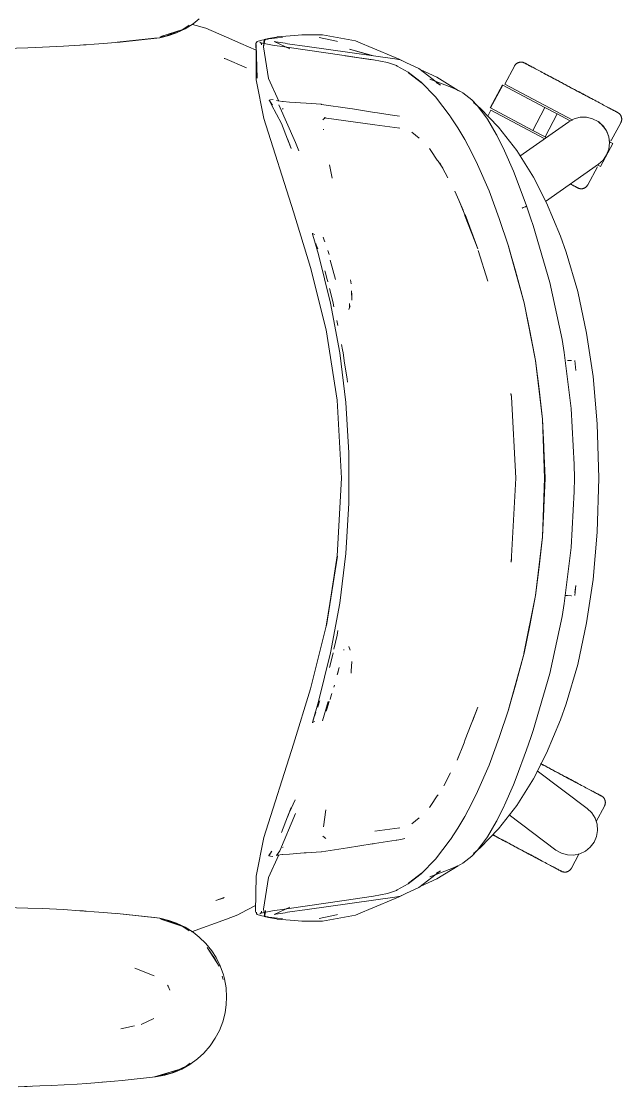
# Model space of a CAD drawing. Header units: millimetres. Extents: x 155927 to 295199, y -4084 to 97293.
# Drawn here: x 173851 to 174175, y 10099 to 10673 of the extents above; entities that cross this region are included whole.
import ezdxf

# ---------------------------------------------------------------- set-up
doc = ezdxf.new("R2010")
doc.units = ezdxf.units.MM
doc.header["$MEASUREMENT"] = 0
doc.layers.add('G-IMPT', color=8, linetype='CONTINUOUS', lineweight=9)
doc.layers.add('I-FURN', color=8, linetype='CONTINUOUS', lineweight=9)

msp = doc.modelspace()

# ---------------------------------------------------------------- linework, layer by layer
at = {"layer": 'G-IMPT'}
for p, q in [((173946.84, 10674.7), (173943.53, 10672.08)), ((173937.88, 10668.95), (173926.03, 10665.14)), ((173935.17, 10668.05), (173926.03, 10665.14)), ((173928.66, 10665.35), (173936.84, 10668.55)), ((173939.2, 10669.35), (173934.62, 10667.16)), ((173937.88, 10668.95), (173935.17, 10668.05)), ((173937.17, 10668.68), (173937.88, 10668.95)), ((173937.88, 10668.95), (173941.46, 10671.38)), ((173939.2, 10669.35), (173943.53, 10672.08)), ((173950.36, 10669.63), (173943.21, 10671.7)), ((173950.36, 10669.63), (173961.49, 10664.78)), ((173904.09, 10662.2), (173892.69, 10661.22)), ((173925.53, 10664.55), (173902.57, 10662.1)), ((173902.57, 10662.1), (173922.71, 10664.22)), ((173925.53, 10664.55), (173904.09, 10662.2)), ((173925.53, 10664.55), (173922.71, 10664.22)), ((173925.53, 10664.55), (173930.49, 10665.71)), ((173925.6, 10664.77), (173928.66, 10665.35)), ((173934.62, 10667.16), (173930.49, 10665.71)), ((173961.49, 10664.78), (173969.32, 10661.36)), ((173977.35, 10661.34), (173977.75, 10661.92)), ((173978.12, 10662.41), (173977.75, 10661.92)), ((173978.12, 10662.41), (173978.66, 10662.73)), ((173980.52, 10663.28), (173978.66, 10662.73)), ((173980.01, 10661.69), (173979.51, 10662.08)), ((173980.61, 10661.52), (173979.51, 10662.08)), ((173980.61, 10661.52), (173979.99, 10661.69)), ((173979.99, 10661.69), (173986.26, 10660.59)), ((173983.8, 10663.82), (173980.52, 10663.28)), ((173982.13, 10663.22), (173981.44, 10659.64)), ((173981.5, 10659.68), (173981.89, 10663.63)), ((173982.13, 10663.22), (173981.5, 10659.68)), ((173984.21, 10664.08), (173981.89, 10663.63)), ((173983.8, 10663.82), (173984.42, 10663.89)), ((173984.21, 10664.08), (173988.46, 10664.89)), ((173989.1, 10664.41), (173984.42, 10663.89)), ((173995.66, 10658.49), (173987.23, 10662.49)), ((173987.23, 10662.49), (173988.09, 10662.35)), ((173988.09, 10662.35), (173993.11, 10661.52)), ((173988.93, 10664.93), (173988.46, 10664.89)), ((173998.26, 10665.73), (173988.93, 10664.93)), ((173989.1, 10664.41), (173991.69, 10664.62)), ((173998.26, 10665.73), (174002.21, 10666.07)), ((174002.21, 10666.07), (174006.38, 10666.07)), ((174013.35, 10666.05), (174006.38, 10666.07)), ((174011.49, 10664.64), (174020.79, 10662.59)), ((174013.35, 10666.05), (174031.05, 10662.81)), ((174020.79, 10662.59), (174021.37, 10662.44)), ((174031.05, 10662.81), (174034.91, 10661.21)), ((173842.04, 10658.8), (173854.35, 10659.09)), ((173862.23, 10659.39), (173854.35, 10659.09)), ((173862.23, 10659.39), (173873.54, 10659.93)), ((173882.41, 10660.49), (173873.54, 10659.93)), ((173882.41, 10660.49), (173892.69, 10661.22)), ((173884.45, 10660.62), (173882.55, 10660.53)), ((173884.45, 10660.62), (173885.87, 10660.76)), ((173969.32, 10661.36), (173977.49, 10657.79)), ((173977.35, 10661.34), (173977.54, 10660.48)), ((173977.97, 10642.78), (173977.38, 10661.22)), ((173977.38, 10661.22), (173977.48, 10660.76)), ((173977.97, 10642.78), (173977.48, 10660.76)), ((173977.53, 10641.89), (173977.48, 10660.76)), ((173977.48, 10660.76), (173977.52, 10660.59)), ((173977.54, 10660.48), (173977.52, 10660.59)), ((173980.33, 10661.15), (173980.01, 10661.69)), ((173980.33, 10661.15), (173980.41, 10660.65)), ((173984.16, 10642.59), (173981.44, 10659.64)), ((173994.11, 10659.47), (173986.26, 10660.59)), ((173993.11, 10661.52), (173994.41, 10661.3)), ((174024.98, 10654.92), (173994.11, 10659.47)), ((174005.07, 10659.86), (173994.41, 10661.3)), ((174005.07, 10659.86), (174052.29, 10653.19)), ((174027.87, 10658.31), (174039.76, 10654.96)), ((174027.87, 10658.31), (174040.82, 10654.81)), ((174038.27, 10659.82), (174034.91, 10661.21)), ((174054.72, 10653.03), (174038.27, 10659.82)), ((173960.26, 10653.35), (173960.53, 10653.25)), ((173972.38, 10648.33), (173960.53, 10653.25)), ((174024.98, 10654.92), (174040.17, 10652.59)), ((174025.59, 10654.82), (174040.75, 10652.53)), ((174025.59, 10654.82), (174040.17, 10652.59)), ((174048.42, 10651.22), (174040.75, 10652.53)), ((174053.21, 10649.47), (174048.42, 10651.22)), ((174052.29, 10653.19), (174055.28, 10652.54)), ((174055.89, 10652.26), (174054.72, 10653.03)), ((174058.65, 10650.97), (174055.28, 10652.54)), ((174065.22, 10647.91), (174058.65, 10650.97)), ((174053.21, 10649.47), (174053.63, 10649.26)), ((174059.47, 10645.97), (174053.63, 10649.26)), ((174066.43, 10640.55), (174059.47, 10645.97)), ((174059.69, 10645.64), (174066.64, 10640.25)), ((174059.69, 10645.64), (174063.07, 10643.05)), ((174076.87, 10638.99), (174065.22, 10647.91)), ((174074.98, 10643.28), (174066.35, 10647.26)), ((173981.72, 10620.94), (173977.53, 10641.89)), ((173984.16, 10642.59), (173989.74, 10630.3)), ((174066.64, 10640.25), (174063.07, 10643.05)), ((174066.43, 10640.55), (174074.17, 10632.65)), ((174071.22, 10642.23), (174083.12, 10637.72)), ((174076.87, 10638.99), (174074.53, 10640.33)), ((174086.43, 10636.16), (174074.98, 10643.28)), ((174085.35, 10636.64), (174083.12, 10637.72)), ((174087.79, 10635.47), (174085.35, 10636.64)), ((174086.43, 10636.16), (174087.2, 10635.66)), ((174087.79, 10635.47), (174088.92, 10634.86)), ((174088.92, 10634.86), (174093.79, 10630.99)), ((173984.52, 10630.79), (173984.48, 10630.62)), ((173984.54, 10630.91), (173984.52, 10630.79)), ((173984.52, 10630.79), (173986.36, 10628.08)), ((173984.52, 10630.79), (173985.87, 10628.33)), ((173985.23, 10631.06), (173984.54, 10630.91)), ((173986.76, 10631.23), (173985.23, 10631.06)), ((173991.15, 10618.22), (173985.87, 10628.33)), ((173988.5, 10630.75), (173989.27, 10630.47)), ((173989.33, 10630.45), (173989.27, 10630.47)), ((173991.79, 10630.17), (173989.33, 10630.45)), ((173998.7, 10608.12), (173989.77, 10628.27)), ((173991.79, 10630.17), (173992.16, 10630.12)), ((173995.57, 10629.87), (173992.16, 10630.12)), ((173995.57, 10629.87), (174004.42, 10629.24)), ((174012.66, 10628.62), (174004.42, 10629.24)), ((174012.74, 10628.61), (174012.66, 10628.62)), ((174012.74, 10628.61), (174027.96, 10626.4)), ((174074.17, 10632.65), (174082.19, 10622.21)), ((174096.68, 10627.97), (174093.79, 10630.99)), ((174094.68, 10629.55), (174098.35, 10626.55)), ((174096.68, 10627.97), (174101.4, 10621.84)), ((173992.15, 10626.1), (173991.71, 10626.37)), ((174027.96, 10626.4), (174029.51, 10626.15)), ((174029.51, 10626.15), (174041.28, 10624.29)), ((174042.94, 10624.03), (174041.28, 10624.29)), ((174049.78, 10622.96), (174042.94, 10624.03)), ((174049.78, 10622.96), (174054.85, 10622.22)), ((174082.19, 10622.21), (174082.36, 10621.96)), ((174086.24, 10615.86), (174082.36, 10621.96)), ((174098.35, 10626.55), (174108.31, 10616.25)), ((174101.4, 10621.84), (174102.26, 10620.55)), ((173997.71, 10570.7), (173981.72, 10620.94)), ((173991.15, 10618.22), (173994.4, 10609.75)), ((174013.4, 10620.23), (174014.96, 10621.47)), ((174014.25, 10621.35), (174014.52, 10621.39)), ((174041.59, 10617.61), (174014.25, 10621.35)), ((174014.75, 10621.44), (174014.52, 10621.39)), ((174041.59, 10617.61), (174054.94, 10615.83)), ((174054.94, 10615.83), (174054.47, 10615.97)), ((174086.24, 10615.86), (174090.01, 10609.63)), ((174106.99, 10612.55), (174102.26, 10620.55)), ((174118.12, 10603.65), (174108.31, 10616.25)), ((174013.75, 10615.28), (174013.8, 10614.93)), ((174065.44, 10610.33), (174061.53, 10613.67)), ((174111.3, 10603.94), (174106.99, 10612.55)), ((174111.52, 10603.5), (174106.99, 10612.55)), ((174106.99, 10612.55), (174107.3, 10611.95)), ((174111.52, 10603.5), (174107.3, 10611.95)), ((173996.42, 10604.85), (173994.39, 10609.96)), ((173994.39, 10609.96), (173996.19, 10605.43)), ((173994.4, 10609.75), (173996.42, 10604.85)), ((174000.44, 10603.53), (173998.7, 10608.12)), ((174071.71, 10603.7), (174070.96, 10604.8)), ((174093.58, 10602.84), (174090.01, 10609.63)), ((174075.21, 10598.56), (174071.71, 10603.7)), ((174075.6, 10597.99), (174075.21, 10598.56)), ((174093.58, 10602.84), (174096.97, 10596.11)), ((174111.3, 10603.94), (174111.52, 10603.5)), ((174111.52, 10603.5), (174116.29, 10592.54)), ((174118.12, 10603.65), (174127.09, 10589.36)), ((174018.43, 10588.81), (174017.02, 10596.06)), ((174078.16, 10594.23), (174075.6, 10597.99)), ((174078.16, 10594.23), (174076.66, 10597)), ((174080.84, 10588.9), (174076.66, 10597)), ((174103.14, 10581.89), (174096.97, 10596.11)), ((174116.29, 10592.54), (174117.77, 10588.86)), ((174117.77, 10588.86), (174123.34, 10573.9)), ((174127.09, 10589.36), (174134.18, 10575.58)), ((174084.72, 10581.86), (174086.91, 10577.01)), ((174103.14, 10581.89), (174108.6, 10567.01)), ((174086.91, 10577.01), (174089.22, 10571.56)), ((174086.91, 10577.01), (174089.64, 10569.93)), ((174141.7, 10557.61), (174134.18, 10575.58)), ((173997.71, 10570.7), (174006.89, 10540.72)), ((174090.3, 10568.2), (174089.64, 10569.93)), ((174122.08, 10573.11), (174121.02, 10572.69)), ((174121.02, 10572.69), (174121.61, 10572.91)), ((174122.08, 10573.11), (174121.61, 10572.91)), ((174122.08, 10573.11), (174122.9, 10573.5)), ((174122.08, 10573.11), (174122.72, 10573.39)), ((174122.72, 10573.39), (174122.9, 10573.5)), ((174123.31, 10573.76), (174122.9, 10573.5)), ((174122.9, 10573.5), (174123.3, 10573.72)), ((174123.31, 10573.76), (174123.3, 10573.72)), ((174123.34, 10573.9), (174123.31, 10573.76)), ((174123.31, 10573.76), (174123.31, 10573.9)), ((174123.31, 10573.9), (174125.71, 10566.96)), ((174097.01, 10550.75), (174090.19, 10569.16)), ((174097.01, 10550.75), (174090.3, 10568.2)), ((174113.61, 10552.09), (174108.6, 10567.01)), ((174126.91, 10563.36), (174125.71, 10566.96)), ((174007.94, 10559.13), (174007.85, 10558.89)), ((174007.85, 10558.89), (174007.91, 10558.67)), ((174007.91, 10558.67), (174007.98, 10558.37)), ((174007.98, 10558.37), (174008.05, 10558.1)), ((174008.94, 10558.36), (174008.33, 10558.74)), ((174008.94, 10558.36), (174008.73, 10558.5)), ((174135.85, 10532.53), (174126.91, 10563.36)), ((174011.12, 10547.67), (174008.05, 10558.1)), ((174009.96, 10552.87), (174009.72, 10553.53)), ((174009.96, 10552.87), (174010.71, 10550.77)), ((174014.25, 10555.42), (174013.64, 10557.08)), ((174014.25, 10555.42), (174014.62, 10554.41)), ((174144.77, 10548.87), (174141.7, 10557.61)), ((174017.67, 10521.35), (174011.12, 10547.67)), ((174016.96, 10547.66), (174016.24, 10549.88)), ((174102.54, 10533.28), (174097.29, 10549.77)), ((174117.34, 10538.84), (174113.57, 10552)), ((174121.99, 10521.59), (174113.57, 10552)), ((174121.99, 10521.59), (174113.61, 10552.09)), ((174144.77, 10548.87), (174150.95, 10527.63)), ((174017.41, 10544.57), (174020.34, 10534.11)), ((174015.21, 10507.04), (174006.89, 10540.72)), ((174014.7, 10538.25), (174014.5, 10538.93)), ((174015.82, 10534.25), (174014.7, 10538.25)), ((174102.54, 10533.28), (174101.47, 10536.72)), ((174117.34, 10538.84), (174121.99, 10521.59)), ((174015.82, 10534.25), (174016.14, 10533.11)), ((174016.14, 10533.11), (174016.18, 10532.93)), ((174028.7, 10531.86), (174028.48, 10533.95)), ((174135.85, 10532.53), (174142.52, 10501.74)), ((174017.44, 10528.09), (174017.1, 10529.39)), ((174017.44, 10528.09), (174018.99, 10521.34)), ((174029.1, 10523), (174029.01, 10528.06)), ((174029.01, 10528.06), (174029.09, 10525.79)), ((174029.1, 10523), (174029.09, 10525.79)), ((174150.95, 10527.63), (174155.76, 10505.27)), ((174017.67, 10521.35), (174022.6, 10494.69)), ((174019.45, 10519.36), (174018.99, 10521.34)), ((174027.56, 10517.95), (174028.24, 10519.9)), ((174027.77, 10519), (174027.56, 10517.95)), ((174027.77, 10519), (174027.81, 10521.3)), ((174027.82, 10521.16), (174027.81, 10521.3)), ((174121.99, 10521.59), (174128.17, 10490.47)), ((174121.99, 10521.59), (174125.07, 10506.57)), ((174121.99, 10521.59), (174128.16, 10490.55)), ((174015.21, 10507.04), (174021.2, 10469.12)), ((174021.65, 10509.32), (174021.11, 10512.13)), ((174128.17, 10490.47), (174125.07, 10506.57)), ((174143.7, 10494.82), (174142.52, 10501.74)), ((174155.76, 10505.27), (174159.25, 10481.85)), ((174023.57, 10499.21), (174024.13, 10496.31)), ((174024.37, 10494.68), (174024.13, 10496.31)), ((174022.6, 10494.69), (174025.9, 10467.77)), ((174025.22, 10489.06), (174024.37, 10494.68)), ((174131.99, 10458.95), (174128.16, 10490.55)), ((174131.95, 10458.91), (174128.17, 10490.47)), ((174128.17, 10490.47), (174130.11, 10474.99)), ((174147.52, 10464.65), (174143.7, 10494.82)), ((174145.5, 10490.51), (174147.59, 10490.58)), ((174147.59, 10490.58), (174147.48, 10490.58)), ((174149.35, 10490.55), (174150, 10485.14)), ((174025.22, 10489.06), (174026.52, 10480.53)), ((174026.52, 10480.53), (174026.7, 10478.87)), ((174159.25, 10481.85), (174161.51, 10456.28)), ((174114.95, 10472.41), (174114.99, 10472.17)), ((174115.23, 10470.86), (174114.96, 10472.64)), ((174115.23, 10470.86), (174114.99, 10472.17)), ((174131.95, 10458.91), (174130.11, 10474.99)), ((174021.2, 10469.12), (174023.56, 10427.14)), ((174027.55, 10440.7), (174025.9, 10467.77)), ((174117.55, 10427.14), (174115.23, 10470.86)), ((174117.5, 10427.14), (174115.23, 10470.86)), ((174149.13, 10434.45), (174147.52, 10464.65)), ((174132.63, 10444.02), (174131.95, 10458.91)), ((174131.95, 10458.91), (174133.09, 10427.14)), ((174131.99, 10458.95), (174133.32, 10427.14)), ((174161.51, 10456.28), (174162.36, 10427.14)), ((174132.63, 10444.02), (174133.09, 10427.14)), ((174027.55, 10440.7), (174027.55, 10413.58)), ((174149.13, 10434.45), (174149.23, 10427.14)), ((174021.2, 10385.15), (174023.56, 10427.14)), ((174117.5, 10427.14), (174115, 10381.8)), ((174131.95, 10395.36), (174133.09, 10427.14)), ((174133.32, 10427.14), (174131.99, 10395.32)), ((174132.63, 10410.25), (174133.09, 10427.14)), ((174149.13, 10419.82), (174149.23, 10427.14)), ((174162.36, 10427.14), (174161.51, 10397.99)), ((174149.13, 10419.82), (174147.52, 10389.62)), ((174027.55, 10413.58), (174025.9, 10386.51)), ((174131.95, 10395.36), (174132.63, 10410.25)), ((174161.51, 10397.99), (174159.25, 10372.42)), ((174131.99, 10395.32), (174128.16, 10363.73)), ((174131.95, 10395.36), (174128.17, 10363.81)), ((174130.11, 10379.28), (174131.95, 10395.36)), ((174022.6, 10359.59), (174025.9, 10386.51)), ((174147.52, 10389.62), (174143.7, 10359.45)), ((174015.21, 10347.23), (174021.46, 10384.98)), ((174021.2, 10385.15), (174015.47, 10347.61)), ((174021.46, 10384.98), (174015.47, 10347.61)), ((174114.95, 10381.86), (174114.99, 10382.1)), ((174115.23, 10383.41), (174114.99, 10382.1)), ((174115, 10381.8), (174115.23, 10383.41)), ((174130.11, 10379.28), (174128.17, 10363.81)), ((174149.35, 10363.72), (174150, 10369.14)), ((174149.43, 10365.37), (174150, 10369.14)), ((174159.25, 10372.42), (174155.76, 10349)), ((174128.17, 10363.81), (174121.95, 10332.56)), ((174121.95, 10332.56), (174128.16, 10363.73)), ((174128.17, 10363.81), (174125.07, 10347.7)), ((174144.25, 10363.81), (174145.5, 10363.76)), ((174147.59, 10363.69), (174145.5, 10363.76)), ((174147.59, 10363.69), (174147.48, 10363.69)), ((174017.67, 10332.92), (174022.6, 10359.59)), ((174143.7, 10359.45), (174142.52, 10352.53)), ((174142.52, 10352.53), (174135.85, 10321.74)), ((174006.89, 10313.55), (174015.21, 10347.23)), ((174121.99, 10332.68), (174125.07, 10347.7)), ((174150.95, 10326.64), (174155.76, 10349)), ((174021.15, 10342.33), (174019.44, 10334.91)), ((174021.62, 10344.96), (174021.15, 10342.33)), ((174024.89, 10334.72), (174024.75, 10334.31)), ((174027.56, 10336.32), (174028.24, 10334.37)), ((174027.56, 10336.32), (174027.77, 10335.28)), ((174017.67, 10332.92), (174011.12, 10306.6)), ((174018.99, 10332.93), (174017.44, 10326.18)), ((174121.99, 10332.68), (174113.57, 10302.27)), ((174121.99, 10332.68), (174113.61, 10302.18)), ((174117.34, 10315.43), (174121.99, 10332.68)), ((174017.44, 10326.18), (174017.1, 10324.9)), ((174021.29, 10321.1), (174022.29, 10324.96)), ((174028.99, 10326.16), (174028.71, 10322.45)), ((174028.99, 10326.16), (174029.09, 10327.53)), ((174029.09, 10328.23), (174029.09, 10327.53)), ((174144.77, 10305.4), (174150.95, 10326.64)), ((174021.29, 10321.1), (174021.68, 10322.63)), ((174028.71, 10322.45), (174028.68, 10321.97)), ((174126.91, 10290.91), (174135.85, 10321.74)), ((174006.89, 10313.55), (173997.71, 10283.58)), ((174019.38, 10314.31), (174019.71, 10315.43)), ((174117.34, 10315.43), (174113.57, 10302.27)), ((174011.12, 10306.6), (174007.85, 10295.38)), ((174011.12, 10306.6), (174008.01, 10295.78)), ((174011.12, 10306.6), (174008.06, 10296.07)), ((174011.75, 10306.6), (174011.02, 10304.38)), ((174011.75, 10306.6), (174011.9, 10307.06)), ((174016.32, 10306.61), (174013.28, 10296.18)), ((174016.21, 10304.3), (174016.98, 10306.61)), ((174017.36, 10307.74), (174017.6, 10308.52)), ((174017.6, 10308.52), (174018.39, 10311.02)), ((174009.4, 10299.85), (174009, 10298.78)), ((174009.74, 10300.82), (174009.4, 10299.85)), ((174010.73, 10303.57), (174011.02, 10304.38)), ((174015.19, 10301.42), (174015.95, 10303.58)), ((174016.21, 10304.3), (174015.95, 10303.58)), ((174097.01, 10303.52), (174090.3, 10286.07)), ((174097.01, 10303.52), (174094.29, 10296.09)), ((174108.6, 10287.26), (174113.61, 10302.18)), ((174141.7, 10296.66), (174144.77, 10305.4)), ((174007.85, 10295.38), (174007.99, 10295.14)), ((174008.06, 10296.07), (174008.01, 10295.78)), ((174008.94, 10295.92), (174008.33, 10295.53)), ((174008.94, 10295.92), (174008.73, 10295.77)), ((174141.7, 10296.66), (174134.18, 10278.69)), ((174126.91, 10290.91), (174125.71, 10287.31)), ((173997.71, 10283.58), (173981.72, 10233.33)), ((174089.64, 10284.34), (174085.91, 10275.02)), ((174090.3, 10286.07), (174089.64, 10284.34)), ((174108.6, 10287.26), (174103.14, 10272.38)), ((174123.37, 10280.49), (174125.71, 10287.31)), ((174085.91, 10275.02), (174086.91, 10277.26)), ((174123.37, 10280.49), (174117.77, 10265.41)), ((174134.18, 10278.69), (174127.09, 10264.91)), ((174103.14, 10272.38), (174096.97, 10258.16)), ((174078.74, 10261.18), (174082.28, 10268.15)), ((174116.29, 10261.73), (174117.77, 10265.41)), ((174111.52, 10250.77), (174116.29, 10261.73)), ((174127.09, 10264.91), (174118.12, 10250.62)), ((174071.71, 10250.58), (174075.21, 10255.71)), ((174075.21, 10255.71), (174075.6, 10256.29)), ((174093.58, 10251.43), (174096.97, 10258.16)), ((173994.39, 10244.31), (173996.42, 10249.43)), ((173996.42, 10249.42), (173994.39, 10244.31)), ((173994.4, 10244.52), (173996.42, 10249.42)), ((173995.42, 10246.9), (173998.47, 10253.61)), ((174013.75, 10238.99), (174015.15, 10248.15)), ((174071.71, 10250.58), (174070.96, 10249.47)), ((174093.58, 10251.43), (174090.01, 10244.64)), ((174107.3, 10242.32), (174111.3, 10250.33)), ((174118.12, 10250.62), (174108.31, 10238.02)), ((174111.52, 10250.77), (174111.3, 10250.33)), ((173990.26, 10226.18), (173998.7, 10246.16)), ((173994.4, 10244.52), (173991.15, 10236.05)), ((174065.44, 10243.94), (174061.53, 10240.6)), ((174086.24, 10238.41), (174090.01, 10244.64)), ((174013.75, 10238.99), (174013.8, 10239.34)), ((174041.59, 10236.66), (174054.94, 10238.44)), ((174054.94, 10238.44), (174054.47, 10238.3)), ((174086.24, 10238.41), (174082.36, 10232.31)), ((174098.35, 10227.72), (174108.31, 10238.02)), ((174106.99, 10241.72), (174102.26, 10233.72)), ((174107.3, 10242.32), (174106.99, 10241.72)), ((173977.53, 10212.38), (173981.72, 10233.33)), ((174013.4, 10234.04), (174015.04, 10232.76)), ((174041.29, 10229.98), (174053.01, 10231.79)), ((174053.01, 10231.79), (174053.48, 10231.86)), ((174055.46, 10232.28), (174053.48, 10231.86)), ((174057.63, 10232.74), (174055.46, 10232.28)), ((174074.17, 10221.62), (174082.19, 10232.06)), ((174082.36, 10232.31), (174082.19, 10232.06)), ((174096.68, 10226.3), (174101.4, 10232.43)), ((174101.4, 10232.43), (174102.26, 10233.72)), ((173984.3, 10223.51), (173985.89, 10225.97)), ((173985.89, 10225.97), (173984.36, 10223.49)), ((173984.36, 10223.49), (173985.85, 10225.96)), ((173988.5, 10223.51), (173990.26, 10226.18)), ((173991.71, 10227.9), (173992.15, 10228.17)), ((174012.66, 10225.65), (174004.42, 10225.03)), ((174012.66, 10225.65), (174012.74, 10225.66)), ((174026.81, 10227.69), (174012.74, 10225.66)), ((174026.81, 10227.69), (174040.17, 10229.81)), ((174040.17, 10229.81), (174040.68, 10229.89)), ((174041.29, 10229.98), (174040.68, 10229.89)), ((174093.79, 10223.28), (174096.68, 10226.3)), ((174098.35, 10227.72), (174094.68, 10224.72)), ((173984.16, 10211.68), (173989.77, 10224.03)), ((173984.3, 10223.51), (173984.36, 10223.49)), ((173985.23, 10223.21), (173984.36, 10223.49)), ((173986.59, 10223.04), (173985.23, 10223.21)), ((173989.22, 10223.8), (173988.5, 10223.51)), ((173989.22, 10223.8), (173989.24, 10223.8)), ((173991.62, 10224.1), (173989.24, 10223.8)), ((173991.62, 10224.1), (173991.7, 10224.1)), ((173995.57, 10224.4), (173991.7, 10224.1)), ((174003.43, 10224.96), (173995.57, 10224.4)), ((174004.42, 10225.03), (174003.43, 10224.96)), ((174074.17, 10221.62), (174066.43, 10213.72)), ((174088.92, 10219.42), (174087.79, 10218.8)), ((174088.92, 10219.42), (174093.79, 10223.28)), ((174059.47, 10208.3), (174066.43, 10213.72)), ((174066.64, 10214.03), (174059.69, 10208.63)), ((174066.64, 10214.03), (174063.07, 10211.22)), ((174076.87, 10215.28), (174065.17, 10206.34)), ((174071.22, 10212.05), (174083.12, 10216.56)), ((174076.87, 10215.28), (174074.84, 10214.12)), ((174074.98, 10210.99), (174086.43, 10218.11)), ((174085.35, 10217.63), (174083.12, 10216.56)), ((174087.79, 10218.8), (174085.35, 10217.63)), ((173977.53, 10212.38), (173977.14, 10193.39)), ((173984.16, 10211.68), (173981.44, 10194.63)), ((174059.47, 10208.3), (174053.63, 10205.01)), ((174059.69, 10208.63), (174063.07, 10211.22)), ((174066.35, 10207.01), (174074.98, 10210.99)), ((174048.42, 10203.05), (174040.75, 10201.75)), ((174048.42, 10203.05), (174053.21, 10204.8)), ((174053.63, 10205.01), (174053.21, 10204.8)), ((174058.65, 10203.3), (174055.28, 10201.73)), ((174058.65, 10203.3), (174065.17, 10206.34)), ((173960.27, 10200.92), (173955.8, 10199.29)), ((173955.8, 10199.29), (173959.68, 10200.66)), ((173960.27, 10200.92), (173959.68, 10200.66)), ((173977.21, 10196.58), (173969.3, 10192.44)), ((173994.11, 10194.8), (174024.98, 10199.35)), ((174005.07, 10194.41), (174052.29, 10201.09)), ((174024.98, 10199.35), (174040.75, 10201.75)), ((174054.72, 10201.25), (174038.27, 10194.45)), ((174052.29, 10201.09), (174055.28, 10201.73)), ((174055.89, 10202.02), (174054.72, 10201.25)), ((173842.04, 10195.54), (173854.35, 10195.25)), ((173862.23, 10194.95), (173854.35, 10195.25)), ((173862.23, 10194.95), (173873.54, 10194.41)), ((173882.41, 10193.85), (173873.54, 10194.41)), ((173882.41, 10193.85), (173892.69, 10193.12)), ((173884.45, 10193.72), (173882.55, 10193.81)), ((173884.45, 10193.72), (173885.87, 10193.58)), ((173904.09, 10192.14), (173892.69, 10193.12)), ((173925.53, 10189.79), (173902.57, 10192.24)), ((173902.57, 10192.24), (173922.71, 10190.12)), ((173925.53, 10189.79), (173904.09, 10192.14)), ((173961.57, 10189.33), (173967.54, 10191.52)), ((173969.3, 10192.44), (173967.54, 10191.52)), ((173977.14, 10193.39), (173977.75, 10192.36)), ((173977.62, 10192.98), (173977.75, 10192.36)), ((173977.62, 10192.98), (173977.73, 10192.43)), ((173977.75, 10192.36), (173977.73, 10192.43)), ((173978.12, 10191.86), (173977.75, 10192.36)), ((173978.66, 10191.54), (173978.12, 10191.86)), ((173978.66, 10191.54), (173980.52, 10190.99)), ((173980.61, 10192.75), (173979.51, 10192.19)), ((173980.01, 10192.58), (173979.51, 10192.19)), ((173979.99, 10192.58), (173986.26, 10193.69)), ((173980.61, 10192.75), (173979.99, 10192.58)), ((173980.01, 10192.58), (173980.33, 10193.12)), ((173980.41, 10193.62), (173980.33, 10193.12)), ((173983.8, 10190.46), (173980.52, 10190.99)), ((173982.13, 10191.05), (173981.44, 10194.63)), ((173982.62, 10193.92), (173981.89, 10190.64)), ((173982.62, 10193.92), (173982.13, 10191.05)), ((173986.26, 10193.69), (173994.11, 10194.8)), ((173987.23, 10191.78), (173995.63, 10195.77)), ((173987.23, 10191.78), (173988.09, 10191.92)), ((173993.11, 10192.76), (173988.09, 10191.92)), ((173993.11, 10192.76), (173994.41, 10192.97)), ((174005.07, 10194.41), (173994.41, 10192.97)), ((174011.49, 10189.64), (174020.79, 10191.68)), ((174013.35, 10188.23), (174031.05, 10191.46)), ((174020.79, 10191.68), (174021.37, 10191.83)), ((174031.05, 10191.46), (174034.91, 10193.06)), ((174038.27, 10194.45), (174034.91, 10193.06)), ((173925.53, 10189.79), (173922.71, 10190.12)), ((173925.53, 10189.79), (173930.49, 10188.63)), ((173925.6, 10189.57), (173928.66, 10188.99)), ((173937.88, 10185.39), (173926.03, 10189.2)), ((173935.17, 10186.29), (173926.03, 10189.2)), ((173928.66, 10188.99), (173936.84, 10185.79)), ((173934.62, 10187.18), (173930.49, 10188.63)), ((173939.2, 10184.99), (173934.62, 10187.18)), ((173937.88, 10185.39), (173935.17, 10186.29)), ((173937.17, 10185.66), (173937.88, 10185.39)), ((173937.88, 10185.39), (173941.46, 10182.96)), ((173939.2, 10184.99), (173943.53, 10182.26)), ((173942.63, 10182.38), (173961.57, 10189.33)), ((173984.21, 10190.2), (173981.89, 10190.64)), ((173983.8, 10190.46), (173984.42, 10190.38)), ((173988.46, 10189.39), (173984.21, 10190.2)), ((173984.42, 10190.38), (173989.1, 10189.86)), ((173988.93, 10189.34), (173988.46, 10189.39)), ((173988.93, 10189.34), (173998.26, 10188.54)), ((173989.1, 10189.86), (173991.69, 10189.65)), ((173998.26, 10188.54), (174002.21, 10188.2)), ((174006.38, 10188.2), (174002.21, 10188.2)), ((174013.35, 10188.23), (174006.38, 10188.2)), ((173946.84, 10179.64), (173943.53, 10182.26)), ((173950.44, 10176.09), (173946.84, 10179.64)), ((173950.44, 10176.09), (173953.63, 10172.12)), ((173957.49, 10163.96), (173951.17, 10173.91)), ((173955.33, 10167.64), (173951.17, 10173.91)), ((173955.9, 10168.57), (173953.63, 10172.12)), ((173958.14, 10164.06), (173955.9, 10168.57)), ((173912.01, 10162.89), (173922.43, 10158.74)), ((173957.49, 10163.96), (173955.33, 10167.64)), ((173958.14, 10164.06), (173959.85, 10159.29)), ((173959.15, 10158.51), (173959.67, 10156.82)), ((173960.41, 10157.16), (173959.85, 10159.29)), ((173961.29, 10152.21), (173960.41, 10157.16)), ((173929.96, 10153.22), (173929.66, 10153.67)), ((173930.97, 10150.99), (173929.96, 10153.22)), ((173961.59, 10147.17), (173961.29, 10152.21)), ((173961.59, 10147.17), (173961.42, 10143.32)), ((173960.77, 10138.81), (173961.42, 10143.32)), ((173922.34, 10135.79), (173915.56, 10132.52)), ((173957.67, 10129.23), (173959.51, 10133.94)), ((173960.77, 10138.81), (173959.51, 10133.94)), ((173904.51, 10130.19), (173911.94, 10131.76)), ((173955.48, 10125.07), (173957.67, 10129.23)), ((173955.48, 10125.07), (173952.65, 10120.9)), ((173945.89, 10113.9), (173949.33, 10117.06)), ((173952.65, 10120.9), (173949.33, 10117.06)), ((173937.37, 10108.39), (173941.81, 10110.9)), ((173941.85, 10111.59), (173939.74, 10110)), ((173945.89, 10113.9), (173941.81, 10110.9)), ((173922.71, 10104.22), (173935.17, 10108.05)), ((173922.71, 10104.22), (173926.03, 10105.13)), ((173923.22, 10104.22), (173928.27, 10105.11)), ((173931.68, 10106.26), (173923.28, 10104.35)), ((173935.17, 10108.05), (173926.03, 10105.13)), ((173933.13, 10106.58), (173928.27, 10105.11)), ((173931.68, 10106.26), (173939.74, 10110)), ((173937.37, 10108.39), (173933.13, 10106.58)), ((173860.86, 10099.33), (173849.1, 10098.94)), ((173854.04, 10099.08), (173852.54, 10099.06)), ((173855.97, 10099.19), (173854.04, 10099.08)), ((173860.86, 10099.33), (173866.88, 10099.58)), ((173881.02, 10100.39), (173866.88, 10099.58)), ((173886.11, 10100.72), (173881.02, 10100.39)), ((173886.11, 10100.72), (173901.17, 10101.97)), ((173894.29, 10101.37), (173895.97, 10101.54)), ((173901.17, 10101.97), (173905.3, 10102.31)), ((173905.3, 10102.31), (173923.22, 10104.22))]:
    msp.add_line(p, q, dxfattribs=at)
at = {"layer": 'I-FURN'}
for p, q in [((174117.49, 10650.15), (174117.6, 10650.27)), ((174117.6, 10650.27), (174117.72, 10650.38)), ((174117.72, 10650.38), (174117.84, 10650.48)), ((174117.84, 10650.48), (174117.97, 10650.58)), ((174117.97, 10650.58), (174118.1, 10650.67)), ((174118.1, 10650.67), (174118.24, 10650.76)), ((174118.24, 10650.76), (174118.38, 10650.84)), ((174118.38, 10650.84), (174118.52, 10650.92)), ((174118.52, 10650.92), (174118.66, 10650.99)), ((174118.66, 10650.99), (174118.81, 10651.06)), ((174118.81, 10651.06), (174118.96, 10651.12)), ((174118.96, 10651.12), (174119.11, 10651.17)), ((174119.11, 10651.17), (174119.26, 10651.22)), ((174119.26, 10651.22), (174119.42, 10651.26)), ((174119.42, 10651.26), (174119.58, 10651.3)), ((174119.58, 10651.3), (174119.73, 10651.33)), ((174119.73, 10651.33), (174119.89, 10651.35)), ((174119.89, 10651.35), (174120.05, 10651.37)), ((174120.05, 10651.37), (174120.22, 10651.38)), ((174120.22, 10651.38), (174120.38, 10651.38)), ((174120.38, 10651.38), (174120.54, 10651.38)), ((174120.54, 10651.38), (174120.7, 10651.37)), ((174120.7, 10651.37), (174120.86, 10651.35)), ((174120.86, 10651.35), (174121.02, 10651.33)), ((174121.02, 10651.33), (174121.18, 10651.3)), ((174121.18, 10651.3), (174121.33, 10651.27)), ((174121.33, 10651.27), (174121.49, 10651.23)), ((174121.49, 10651.23), (174121.64, 10651.18)), ((174121.64, 10651.18), (174121.8, 10651.13)), ((174121.8, 10651.13), (174121.95, 10651.07)), ((174121.95, 10651.07), (174122.09, 10651)), ((174122.09, 10651), (174122.24, 10650.93)), ((174122.24, 10650.93), (174122.28, 10650.91)), ((174122.28, 10650.91), (174122.3, 10650.9)), ((174122.32, 10650.88), (174122.28, 10650.91)), ((174122.28, 10650.91), (174122.28, 10650.91)), ((174122.3, 10650.9), (174122.36, 10650.87)), ((174122.41, 10650.84), (174122.32, 10650.88)), ((174122.36, 10650.87), (174122.46, 10650.81)), ((174122.53, 10650.78), (174122.41, 10650.84)), ((174122.46, 10650.81), (174122.6, 10650.74)), ((174122.69, 10650.69), (174122.53, 10650.78)), ((174122.6, 10650.74), (174122.78, 10650.64)), ((174122.89, 10650.58), (174122.69, 10650.69)), ((174122.78, 10650.64), (174123, 10650.53)), ((174123.13, 10650.45), (174122.89, 10650.58)), ((174123, 10650.53), (174123.26, 10650.39)), ((174123.41, 10650.31), (174123.13, 10650.45)), ((174123.26, 10650.39), (174123.55, 10650.23)), ((174123.73, 10650.14), (174123.41, 10650.31)), ((174123.55, 10650.23), (174123.89, 10650.05)), ((174116.83, 10649.24), (174111.68, 10639.56)), ((174116.83, 10649.24), (174116.91, 10649.38)), ((174116.91, 10649.38), (174116.99, 10649.52)), ((174116.99, 10649.52), (174117.08, 10649.66)), ((174117.08, 10649.66), (174117.17, 10649.79)), ((174117.17, 10649.79), (174117.27, 10649.91)), ((174117.27, 10649.91), (174117.38, 10650.03)), ((174117.38, 10650.03), (174117.49, 10650.15)), ((174124.09, 10649.95), (174123.73, 10650.14)), ((174123.89, 10650.05), (174124.26, 10649.85)), ((174124.48, 10649.74), (174124.09, 10649.95)), ((174124.26, 10649.85), (174124.67, 10649.64)), ((174124.91, 10649.51), (174124.48, 10649.74)), ((174124.67, 10649.64), (174125.12, 10649.4)), ((174125.37, 10649.26), (174124.91, 10649.51)), ((174125.12, 10649.4), (174125.6, 10649.14)), ((174125.87, 10649), (174125.37, 10649.26)), ((174125.6, 10649.14), (174126.12, 10648.87)), ((174126.41, 10648.71), (174125.87, 10649)), ((174126.12, 10648.87), (174126.67, 10648.57)), ((174126.98, 10648.41), (174126.41, 10648.71)), ((174126.67, 10648.57), (174127.25, 10648.26)), ((174127.58, 10648.09), (174126.98, 10648.41)), ((174128.21, 10647.75), (174127.58, 10648.09)), ((174128.88, 10647.4), (174128.21, 10647.75)), ((174129.57, 10647.03), (174128.88, 10647.4)), ((174130.29, 10646.65), (174129.57, 10647.03)), ((174131.04, 10646.25), (174130.29, 10646.65)), ((174131.82, 10645.84), (174131.04, 10646.25)), ((174132.62, 10645.41), (174131.82, 10645.84)), ((174133.45, 10644.97), (174132.62, 10645.41)), ((174133, 10645.21), (174133.83, 10644.77)), ((174134.29, 10644.52), (174133.45, 10644.97)), ((174133.83, 10644.77), (174134.69, 10644.31)), ((174135.16, 10644.06), (174134.29, 10644.52)), ((174110.38, 10639.11), (174103.81, 10626.75)), ((174103.98, 10626.66), (174110.55, 10639.02)), ((174110.55, 10639.02), (174133.26, 10626.95)), ((174148.28, 10620.09), (174111.68, 10639.56)), ((174134.69, 10644.31), (174135.57, 10643.84)), ((174136.05, 10643.59), (174135.16, 10644.06)), ((174135.57, 10643.84), (174136.46, 10643.37)), ((174136.95, 10643.11), (174136.05, 10643.59)), ((174136.46, 10643.37), (174137.38, 10642.88)), ((174137.88, 10642.62), (174136.95, 10643.11)), ((174137.38, 10642.88), (174138.31, 10642.39)), ((174138.81, 10642.12), (174137.88, 10642.62)), ((174138.31, 10642.39), (174139.25, 10641.88)), ((174139.77, 10641.61), (174138.81, 10642.12)), ((174139.25, 10641.88), (174140.21, 10641.38)), ((174140.73, 10641.1), (174139.77, 10641.61)), ((174140.21, 10641.38), (174141.18, 10640.86)), ((174141.7, 10640.58), (174140.73, 10641.1)), ((174141.18, 10640.86), (174142.15, 10640.34)), ((174142.69, 10640.06), (174141.7, 10640.58)), ((174142.15, 10640.34), (174143.14, 10639.82)), ((174143.68, 10639.53), (174142.69, 10640.06)), ((174143.14, 10639.82), (174144.14, 10639.29)), ((174144.67, 10639), (174143.68, 10639.53)), ((174144.14, 10639.29), (174145.14, 10638.76)), ((174145.68, 10638.47), (174144.67, 10639)), ((174145.14, 10638.76), (174146.14, 10638.22)), ((174146.68, 10637.93), (174145.68, 10638.47)), ((174146.14, 10638.22), (174147.14, 10637.69)), ((174147.69, 10637.4), (174146.68, 10637.93)), ((174147.14, 10637.69), (174148.15, 10637.15)), ((174148.69, 10636.87), (174147.69, 10637.4)), ((174148.15, 10637.15), (174149.15, 10636.62)), ((174149.69, 10636.33), (174148.69, 10636.87)), ((174149.15, 10636.62), (174150.15, 10636.09)), ((174150.69, 10635.8), (174149.69, 10636.33)), ((174150.15, 10636.09), (174151.15, 10635.56)), ((174151.69, 10635.27), (174150.69, 10635.8)), ((174151.15, 10635.56), (174152.14, 10635.03)), ((174152.67, 10634.75), (174151.69, 10635.27)), ((174152.14, 10635.03), (174153.13, 10634.51)), ((174153.65, 10634.23), (174152.67, 10634.75)), ((174153.13, 10634.51), (174154.1, 10633.99)), ((174154.62, 10633.71), (174153.65, 10634.23)), ((174154.1, 10633.99), (174155.06, 10633.48)), ((174155.58, 10633.2), (174154.62, 10633.71)), ((174155.06, 10633.48), (174156.02, 10632.97)), ((174156.52, 10632.7), (174155.58, 10633.2)), ((174156.02, 10632.97), (174156.95, 10632.47)), ((174157.45, 10632.21), (174156.52, 10632.7)), ((174156.95, 10632.47), (174157.88, 10631.98)), ((174158.37, 10631.72), (174157.45, 10632.21)), ((174157.88, 10631.98), (174158.78, 10631.5)), ((174159.26, 10631.24), (174158.37, 10631.72)), ((174160.14, 10630.78), (174159.26, 10631.24)), ((174161, 10630.32), (174160.14, 10630.78)), ((174161.83, 10629.88), (174161, 10630.32)), ((174162.64, 10629.45), (174161.83, 10629.88)), ((174163.43, 10629.03), (174162.64, 10629.45)), ((174164.19, 10628.62), (174163.43, 10629.03)), ((174164.93, 10628.23), (174164.19, 10628.62)), ((174165.63, 10627.86), (174164.93, 10628.23)), ((174166.31, 10627.5), (174165.63, 10627.86)), ((174166.96, 10627.15), (174166.31, 10627.5)), ((174104.17, 10625.43), (174102.49, 10622.27)), ((174126.69, 10614.59), (174103.98, 10626.66)), ((174132.86, 10610.17), (174104.17, 10625.43)), ((174126.69, 10614.59), (174133.26, 10626.95)), ((174133.26, 10626.95), (174139.9, 10623.42)), ((174133.33, 10611.06), (174139.9, 10623.42)), ((174139.9, 10623.42), (174146.96, 10619.66)), ((174149.07, 10620.79), (174152.34, 10621.62)), ((174152.34, 10621.62), (174155.72, 10621.64)), ((174155.72, 10621.64), (174159, 10620.86)), ((174167.58, 10626.82), (174166.96, 10627.15)), ((174168.16, 10626.51), (174167.58, 10626.82)), ((174167.85, 10626.68), (174168.42, 10626.38)), ((174168.71, 10626.22), (174168.16, 10626.51)), ((174168.42, 10626.38), (174168.95, 10626.09)), ((174169.23, 10625.94), (174168.71, 10626.22)), ((174168.95, 10626.09), (174169.46, 10625.82)), ((174169.71, 10625.69), (174169.23, 10625.94)), ((174169.46, 10625.82), (174169.92, 10625.58)), ((174170.16, 10625.45), (174169.71, 10625.69)), ((174169.92, 10625.58), (174170.35, 10625.35)), ((174170.57, 10625.23), (174170.16, 10625.45)), ((174170.35, 10625.35), (174170.74, 10625.14)), ((174170.94, 10625.03), (174170.57, 10625.23)), ((174170.74, 10625.14), (174171.1, 10624.95)), ((174171.28, 10624.86), (174170.94, 10625.03)), ((174171.1, 10624.95), (174171.42, 10624.78)), ((174171.57, 10624.7), (174171.28, 10624.86)), ((174171.42, 10624.78), (174171.7, 10624.63)), ((174171.83, 10624.56), (174171.57, 10624.7)), ((174171.7, 10624.63), (174171.94, 10624.5)), ((174172.05, 10624.44), (174171.83, 10624.56)), ((174171.94, 10624.5), (174172.14, 10624.4)), ((174172.23, 10624.35), (174172.05, 10624.44)), ((174172.14, 10624.4), (174172.3, 10624.31)), ((174172.37, 10624.27), (174172.23, 10624.35)), ((174172.3, 10624.31), (174172.42, 10624.25)), ((174172.47, 10624.22), (174172.37, 10624.27)), ((174172.42, 10624.25), (174172.5, 10624.2)), ((174172.53, 10624.19), (174172.47, 10624.22)), ((174172.5, 10624.2), (174172.55, 10624.18)), ((174172.55, 10624.18), (174172.53, 10624.19)), ((174172.55, 10624.18), (174172.69, 10624.1)), ((174172.55, 10624.18), (174172.55, 10624.18)), ((174172.69, 10624.1), (174172.83, 10624.02)), ((174172.83, 10624.02), (174172.96, 10623.93)), ((174172.96, 10623.93), (174173.09, 10623.83)), ((174173.09, 10623.83), (174173.22, 10623.73)), ((174173.22, 10623.73), (174173.34, 10623.63)), ((174173.34, 10623.63), (174173.46, 10623.52)), ((174173.46, 10623.52), (174173.58, 10623.4)), ((174173.58, 10623.4), (174173.68, 10623.28)), ((174173.68, 10623.28), (174173.79, 10623.16)), ((174173.79, 10623.16), (174173.89, 10623.03)), ((174173.89, 10623.03), (174173.98, 10622.9)), ((174173.98, 10622.9), (174174.07, 10622.77)), ((174174.07, 10622.77), (174174.15, 10622.63)), ((174174.15, 10622.63), (174174.23, 10622.49)), ((174174.23, 10622.49), (174174.3, 10622.34)), ((174174.3, 10622.34), (174174.37, 10622.2)), ((174174.37, 10622.2), (174174.43, 10622.05)), ((174174.43, 10622.05), (174174.48, 10621.9)), ((174174.48, 10621.9), (174174.53, 10621.74)), ((174174.53, 10621.74), (174174.57, 10621.59)), ((174174.57, 10621.59), (174174.61, 10621.43)), ((174119.67, 10600.69), (174146.1, 10619.2)), ((174146.1, 10619.2), (174149.07, 10620.79)), ((174159, 10620.86), (174161.99, 10619.31)), ((174161.99, 10619.31), (174164.53, 10617.09)), ((174163.7, 10617.95), (174162.28, 10619.1)), ((174165.99, 10615.17), (174163.7, 10617.95)), ((174164.53, 10617.09), (174166.47, 10614.32)), ((174169.07, 10609.04), (174174.22, 10618.73)), ((174174.24, 10618.77), (174174.22, 10618.73)), ((174174.31, 10618.91), (174174.24, 10618.77)), ((174174.38, 10619.06), (174174.31, 10618.91)), ((174174.43, 10619.21), (174174.38, 10619.06)), ((174174.49, 10619.36), (174174.43, 10619.21)), ((174174.54, 10619.51), (174174.49, 10619.36)), ((174174.58, 10619.67), (174174.54, 10619.51)), ((174174.61, 10619.83), (174174.58, 10619.67)), ((174174.61, 10621.43), (174174.64, 10621.27)), ((174174.64, 10619.99), (174174.61, 10619.83)), ((174174.64, 10621.27), (174174.66, 10621.11)), ((174174.66, 10620.15), (174174.64, 10619.99)), ((174174.66, 10621.11), (174174.68, 10620.95)), ((174174.68, 10620.31), (174174.66, 10620.15)), ((174174.68, 10620.95), (174174.69, 10620.79)), ((174174.69, 10620.47), (174174.68, 10620.31)), ((174174.69, 10620.79), (174174.69, 10620.63)), ((174174.69, 10620.63), (174174.69, 10620.47)), ((174133.33, 10611.06), (174126.69, 10614.59)), ((174133.62, 10610.9), (174133.33, 10611.06)), ((174166.47, 10614.32), (174167.69, 10611.18)), ((174167.69, 10611.18), (174168.11, 10607.83)), ((174163.31, 10595.12), (174169.88, 10607.48)), ((174167.73, 10604.48), (174166.56, 10601.32)), ((174168.11, 10607.83), (174167.73, 10604.48)), ((174168.48, 10608.22), (174168.08, 10607.46)), ((174168.57, 10608.17), (174168.48, 10608.22)), ((174168.48, 10608.22), (174169.88, 10607.48)), ((174169.07, 10609.04), (174168.69, 10609.24)), ((174164.66, 10598.53), (174162.15, 10596.28)), ((174166.56, 10601.32), (174164.66, 10598.53)), ((174162.15, 10596.28), (174133.62, 10576.3)), ((174156.41, 10585.23), (174161.56, 10594.91)), ((174163.31, 10595.12), (174161.91, 10595.86)), ((174161.91, 10595.86), (174162, 10595.81)), ((174146.82, 10585.76), (174147.36, 10585.48)), ((174147.63, 10585.33), (174147.12, 10585.6)), ((174147.36, 10585.48), (174147.86, 10585.21)), ((174148.12, 10585.07), (174147.63, 10585.33)), ((174147.86, 10585.21), (174148.33, 10584.96)), ((174148.56, 10584.84), (174148.12, 10585.07)), ((174148.33, 10584.96), (174148.76, 10584.73)), ((174148.97, 10584.62), (174148.56, 10584.84)), ((174148.76, 10584.73), (174149.15, 10584.52)), ((174149.34, 10584.42), (174148.97, 10584.62)), ((174149.15, 10584.52), (174149.5, 10584.33)), ((174149.68, 10584.24), (174149.34, 10584.42)), ((174149.5, 10584.33), (174149.82, 10584.17)), ((174149.98, 10584.08), (174149.68, 10584.24)), ((174149.82, 10584.17), (174150.1, 10584.02)), ((174150.24, 10583.95), (174149.98, 10584.08)), ((174150.1, 10584.02), (174150.34, 10583.89)), ((174150.46, 10583.83), (174150.24, 10583.95)), ((174150.34, 10583.89), (174150.54, 10583.78)), ((174150.64, 10583.73), (174150.46, 10583.83)), ((174150.54, 10583.78), (174150.7, 10583.7)), ((174150.78, 10583.66), (174150.64, 10583.73)), ((174150.7, 10583.7), (174150.83, 10583.63)), ((174150.88, 10583.61), (174150.78, 10583.66)), ((174150.83, 10583.63), (174150.91, 10583.59)), ((174150.94, 10583.57), (174150.88, 10583.61)), ((174150.91, 10583.59), (174150.95, 10583.57)), ((174150.96, 10583.56), (174150.94, 10583.57)), ((174150.95, 10583.57), (174150.96, 10583.56)), ((174150.99, 10583.54), (174150.96, 10583.56)), ((174151.14, 10583.47), (174150.99, 10583.54)), ((174151.29, 10583.41), (174151.14, 10583.47)), ((174151.44, 10583.35), (174151.29, 10583.41)), ((174151.59, 10583.29), (174151.44, 10583.35)), ((174151.74, 10583.25), (174151.59, 10583.29)), ((174151.9, 10583.2), (174151.74, 10583.25)), ((174152.06, 10583.17), (174151.9, 10583.2)), ((174152.21, 10583.14), (174152.06, 10583.17)), ((174152.37, 10583.12), (174152.21, 10583.14)), ((174152.53, 10583.1), (174152.37, 10583.12)), ((174152.7, 10583.09), (174152.53, 10583.1)), ((174152.86, 10583.09), (174152.7, 10583.09)), ((174153.02, 10583.09), (174152.86, 10583.09)), ((174153.18, 10583.1), (174153.02, 10583.09)), ((174153.34, 10583.12), (174153.18, 10583.1)), ((174153.5, 10583.14), (174153.34, 10583.12)), ((174153.66, 10583.17), (174153.5, 10583.14)), ((174153.81, 10583.21), (174153.66, 10583.17)), ((174153.97, 10583.25), (174153.81, 10583.21)), ((174154.12, 10583.3), (174153.97, 10583.25)), ((174154.28, 10583.35), (174154.12, 10583.3)), ((174154.43, 10583.41), (174154.28, 10583.35)), ((174154.57, 10583.48), (174154.43, 10583.41)), ((174154.72, 10583.55), (174154.57, 10583.48)), ((174154.86, 10583.63), (174154.72, 10583.55)), ((174155, 10583.71), (174154.86, 10583.63)), ((174155.13, 10583.8), (174155, 10583.71)), ((174155.26, 10583.89), (174155.13, 10583.8)), ((174155.39, 10583.99), (174155.26, 10583.89)), ((174155.51, 10584.1), (174155.39, 10583.99)), ((174155.63, 10584.21), (174155.51, 10584.1)), ((174155.75, 10584.32), (174155.63, 10584.21)), ((174155.85, 10584.44), (174155.75, 10584.32)), ((174155.96, 10584.56), (174155.85, 10584.44)), ((174156.06, 10584.69), (174155.96, 10584.56)), ((174156.15, 10584.82), (174156.06, 10584.69)), ((174156.24, 10584.95), (174156.15, 10584.82)), ((174156.33, 10585.09), (174156.24, 10584.95)), ((174156.41, 10585.23), (174156.33, 10585.09)), ((174131.91, 10272.63), (174130.95, 10273.14)), ((174131.39, 10272.9), (174132.36, 10272.39)), ((174132.88, 10272.11), (174131.91, 10272.63)), ((174132.36, 10272.39), (174133.34, 10271.87)), ((174133.87, 10271.59), (174132.88, 10272.11)), ((174133.34, 10271.87), (174134.32, 10271.34)), ((174134.86, 10271.06), (174133.87, 10271.59)), ((174134.32, 10271.34), (174135.32, 10270.81)), ((174129.02, 10269.28), (174156.08, 10248.89)), ((174135.86, 10270.53), (174134.86, 10271.06)), ((174135.32, 10270.81), (174136.32, 10270.28)), ((174136.86, 10270), (174135.86, 10270.53)), ((174136.32, 10270.28), (174137.32, 10269.75)), ((174137.86, 10269.46), (174136.86, 10270)), ((174137.32, 10269.75), (174138.32, 10269.22)), ((174138.87, 10268.93), (174137.86, 10269.46)), ((174138.32, 10269.22), (174139.33, 10268.68)), ((174139.87, 10268.39), (174138.87, 10268.93)), ((174139.33, 10268.68), (174140.33, 10268.15)), ((174140.87, 10267.86), (174139.87, 10268.39)), ((174140.33, 10268.15), (174141.33, 10267.61)), ((174141.87, 10267.33), (174140.87, 10267.86)), ((174141.33, 10267.61), (174142.33, 10267.08)), ((174142.87, 10266.8), (174141.87, 10267.33)), ((174142.33, 10267.08), (174143.32, 10266.56)), ((174143.85, 10266.27), (174142.87, 10266.8)), ((174143.32, 10266.56), (174144.31, 10266.03)), ((174144.83, 10265.75), (174143.85, 10266.27)), ((174144.31, 10266.03), (174145.28, 10265.52)), ((174145.8, 10265.24), (174144.83, 10265.75)), ((174145.28, 10265.52), (174146.24, 10265)), ((174146.76, 10264.73), (174145.8, 10265.24)), ((174146.24, 10265), (174147.2, 10264.5)), ((174147.7, 10264.23), (174146.76, 10264.73)), ((174147.2, 10264.5), (174148.13, 10264)), ((174148.63, 10263.73), (174147.7, 10264.23)), ((174148.13, 10264), (174149.06, 10263.51)), ((174149.55, 10263.25), (174148.63, 10263.73)), ((174149.06, 10263.51), (174149.96, 10263.03)), ((174150.44, 10262.77), (174149.55, 10263.25)), ((174151.32, 10262.31), (174150.44, 10262.77)), ((174152.18, 10261.85), (174151.32, 10262.31)), ((174153.01, 10261.41), (174152.18, 10261.85)), ((174153.82, 10260.97), (174153.01, 10261.41)), ((174154.61, 10260.56), (174153.82, 10260.97)), ((174155.37, 10260.15), (174154.61, 10260.56)), ((174156.11, 10259.76), (174155.37, 10260.15)), ((174156.82, 10259.38), (174156.11, 10259.76)), ((174157.49, 10259.02), (174156.82, 10259.38)), ((174158.14, 10258.68), (174157.49, 10259.02)), ((174158.76, 10258.35), (174158.14, 10258.68)), ((174159.34, 10258.04), (174158.76, 10258.35)), ((174159.03, 10258.21), (174159.6, 10257.9)), ((174159.89, 10257.75), (174159.34, 10258.04)), ((174159.6, 10257.9), (174160.13, 10257.62)), ((174160.41, 10257.47), (174159.89, 10257.75)), ((174160.13, 10257.62), (174160.64, 10257.35)), ((174160.89, 10257.22), (174160.41, 10257.47)), ((174160.64, 10257.35), (174161.1, 10257.1)), ((174161.34, 10256.98), (174160.89, 10257.22)), ((174161.1, 10257.1), (174161.53, 10256.88)), ((174161.75, 10256.76), (174161.34, 10256.98)), ((174161.53, 10256.88), (174161.92, 10256.67)), ((174162.12, 10256.56), (174161.75, 10256.76)), ((174161.92, 10256.67), (174162.28, 10256.48)), ((174162.46, 10256.38), (174162.12, 10256.56)), ((174162.28, 10256.48), (174162.6, 10256.31)), ((174162.75, 10256.23), (174162.46, 10256.38)), ((174162.6, 10256.31), (174162.88, 10256.16)), ((174163.01, 10256.09), (174162.75, 10256.23)), ((174162.88, 10256.16), (174163.12, 10256.03)), ((174163.23, 10255.97), (174163.01, 10256.09)), ((174163.12, 10256.03), (174163.32, 10255.93)), ((174163.41, 10255.88), (174163.23, 10255.97)), ((174163.32, 10255.93), (174163.48, 10255.84)), ((174163.55, 10255.8), (174163.41, 10255.88)), ((174163.48, 10255.84), (174163.6, 10255.77)), ((174163.65, 10255.75), (174163.55, 10255.8)), ((174163.6, 10255.77), (174163.68, 10255.73)), ((174163.71, 10255.72), (174163.65, 10255.75)), ((174163.68, 10255.73), (174163.73, 10255.71)), ((174163.73, 10255.71), (174163.71, 10255.72)), ((174163.73, 10255.71), (174163.87, 10255.63)), ((174163.73, 10255.71), (174163.73, 10255.71)), ((174163.87, 10255.63), (174164.01, 10255.54)), ((174164.01, 10255.54), (174164.14, 10255.45)), ((174164.14, 10255.45), (174164.27, 10255.36)), ((174164.27, 10255.36), (174164.4, 10255.26)), ((174164.4, 10255.26), (174164.52, 10255.15)), ((174164.52, 10255.15), (174164.64, 10255.04)), ((174164.64, 10255.04), (174164.76, 10254.93)), ((174164.76, 10254.93), (174164.86, 10254.81)), ((174164.86, 10254.81), (174164.97, 10254.69)), ((174164.97, 10254.69), (174165.07, 10254.56)), ((174165.07, 10254.56), (174165.16, 10254.43)), ((174165.16, 10254.43), (174165.25, 10254.3)), ((174165.25, 10254.3), (174165.33, 10254.16)), ((174165.33, 10254.16), (174165.41, 10254.02)), ((174165.41, 10254.02), (174165.48, 10253.87)), ((174165.48, 10253.87), (174165.55, 10253.72)), ((174156.08, 10248.89), (174158.51, 10246.55)), ((174160.93, 10241.85), (174165.4, 10250.26)), ((174165.42, 10250.29), (174165.4, 10250.26)), ((174165.49, 10250.44), (174165.42, 10250.29)), ((174165.56, 10250.59), (174165.49, 10250.44)), ((174165.55, 10253.72), (174165.61, 10253.57)), ((174165.61, 10250.74), (174165.56, 10250.59)), ((174165.61, 10253.57), (174165.66, 10253.42)), ((174165.67, 10250.89), (174165.61, 10250.74)), ((174165.66, 10253.42), (174165.71, 10253.27)), ((174165.72, 10251.04), (174165.67, 10250.89)), ((174165.71, 10253.27), (174165.75, 10253.11)), ((174165.76, 10251.2), (174165.72, 10251.04)), ((174165.75, 10253.11), (174165.79, 10252.96)), ((174165.79, 10251.35), (174165.76, 10251.2)), ((174165.79, 10252.96), (174165.82, 10252.8)), ((174165.82, 10251.51), (174165.79, 10251.35)), ((174165.82, 10252.8), (174165.84, 10252.64)), ((174165.84, 10251.67), (174165.82, 10251.51)), ((174165.84, 10252.64), (174165.86, 10252.48)), ((174165.86, 10251.83), (174165.84, 10251.67)), ((174165.86, 10252.48), (174165.87, 10252.32)), ((174165.87, 10251.99), (174165.86, 10251.83)), ((174165.87, 10252.32), (174165.87, 10252.16)), ((174165.87, 10252.16), (174165.87, 10251.99)), ((174139.24, 10226.54), (174113.93, 10245.61)), ((174158.51, 10246.55), (174160.31, 10243.69)), ((174160.31, 10243.69), (174161.38, 10240.49)), ((174161.64, 10237.13), (174161.1, 10233.8)), ((174161.38, 10240.49), (174161.64, 10237.13)), ((174105.15, 10234.76), (174106.05, 10234.28)), ((174106.54, 10234.02), (174105.63, 10234.5)), ((174106.05, 10234.28), (174106.96, 10233.79)), ((174107.46, 10233.53), (174106.54, 10234.02)), ((174106.96, 10233.79), (174107.89, 10233.3)), ((174108.4, 10233.03), (174107.46, 10233.53)), ((174107.89, 10233.3), (174108.83, 10232.8)), ((174109.35, 10232.52), (174108.4, 10233.03)), ((174108.83, 10232.8), (174109.79, 10232.29)), ((174110.31, 10232.01), (174109.35, 10232.52)), ((174109.79, 10232.29), (174110.76, 10231.77)), ((174111.29, 10231.49), (174110.31, 10232.01)), ((174110.76, 10231.77), (174111.74, 10231.25)), ((174112.27, 10230.97), (174111.29, 10231.49)), ((174111.74, 10231.25), (174112.73, 10230.73)), ((174113.26, 10230.44), (174112.27, 10230.97)), ((174161.1, 10233.8), (174159.77, 10230.7)), ((174112.73, 10230.73), (174113.72, 10230.2)), ((174114.26, 10229.91), (174113.26, 10230.44)), ((174113.72, 10230.2), (174114.72, 10229.67)), ((174115.26, 10229.38), (174114.26, 10229.91)), ((174114.72, 10229.67), (174115.72, 10229.13)), ((174116.27, 10228.85), (174115.26, 10229.38)), ((174115.72, 10229.13), (174116.73, 10228.6)), ((174117.27, 10228.31), (174116.27, 10228.85)), ((174116.73, 10228.6), (174117.73, 10228.07)), ((174118.28, 10227.78), (174117.27, 10228.31)), ((174117.73, 10228.07), (174118.74, 10227.53)), ((174119.28, 10227.24), (174118.28, 10227.78)), ((174118.74, 10227.53), (174119.74, 10227)), ((174120.28, 10226.71), (174119.28, 10227.24)), ((174119.74, 10227), (174120.74, 10226.47)), ((174121.27, 10226.18), (174120.28, 10226.71)), ((174120.74, 10226.47), (174121.73, 10225.94)), ((174122.26, 10225.66), (174121.27, 10226.18)), ((174121.73, 10225.94), (174122.71, 10225.42)), ((174123.24, 10225.14), (174122.26, 10225.66)), ((174122.71, 10225.42), (174123.68, 10224.9)), ((174124.21, 10224.62), (174123.24, 10225.14)), ((174142.16, 10224.84), (174139.24, 10226.54)), ((174155.13, 10225.87), (174152.08, 10224.43)), ((174157.74, 10228), (174155.13, 10225.87)), ((174159.77, 10230.7), (174157.74, 10228)), ((174123.68, 10224.9), (174124.65, 10224.39)), ((174125.16, 10224.11), (174124.21, 10224.62)), ((174124.65, 10224.39), (174125.6, 10223.88)), ((174126.11, 10223.61), (174125.16, 10224.11)), ((174125.6, 10223.88), (174126.54, 10223.38)), ((174127.04, 10223.12), (174126.11, 10223.61)), ((174126.54, 10223.38), (174127.46, 10222.89)), ((174127.95, 10222.63), (174127.04, 10223.12)), ((174127.46, 10222.89), (174128.37, 10222.41)), ((174128.85, 10222.16), (174127.95, 10222.63)), ((174128.37, 10222.41), (174129.25, 10221.94)), ((174129.72, 10221.69), (174128.85, 10222.16)), ((174129.25, 10221.94), (174130.12, 10221.48)), ((174130.58, 10221.23), (174129.72, 10221.69)), ((174130.12, 10221.48), (174130.97, 10221.03)), ((174131.42, 10220.79), (174130.58, 10221.23)), ((174130.97, 10221.03), (174131.79, 10220.59)), ((174131.79, 10220.59), (174132.59, 10220.16)), ((174132.59, 10220.16), (174133.37, 10219.75)), ((174133.37, 10219.75), (174134.12, 10219.35)), ((174145.4, 10223.9), (174142.16, 10224.84)), ((174148.77, 10223.76), (174145.4, 10223.9)), ((174147.59, 10216.76), (174151.62, 10224.34)), ((174152.08, 10224.43), (174148.77, 10223.76)), ((174134.12, 10219.35), (174134.84, 10218.97)), ((174134.84, 10218.97), (174135.54, 10218.6)), ((174135.54, 10218.6), (174136.2, 10218.25)), ((174136.2, 10218.25), (174136.83, 10217.91)), ((174136.83, 10217.91), (174137.43, 10217.59)), ((174137.75, 10217.42), (174137.16, 10217.74)), ((174137.43, 10217.59), (174138, 10217.29)), ((174138.3, 10217.13), (174137.75, 10217.42)), ((174138, 10217.29), (174138.54, 10217)), ((174138.81, 10216.86), (174138.3, 10217.13)), ((174138.54, 10217), (174139.04, 10216.74)), ((174139.3, 10216.6), (174138.81, 10216.86)), ((174139.04, 10216.74), (174139.51, 10216.49)), ((174139.74, 10216.36), (174139.3, 10216.6)), ((174139.51, 10216.49), (174139.94, 10216.26)), ((174140.15, 10216.15), (174139.74, 10216.36)), ((174139.94, 10216.26), (174140.33, 10216.05)), ((174140.53, 10215.95), (174140.15, 10216.15)), ((174140.33, 10216.05), (174140.68, 10215.86)), ((174140.86, 10215.77), (174140.53, 10215.95)), ((174140.68, 10215.86), (174141, 10215.69)), ((174141.16, 10215.61), (174140.86, 10215.77)), ((174141, 10215.69), (174141.28, 10215.54)), ((174141.42, 10215.47), (174141.16, 10215.61)), ((174141.28, 10215.54), (174141.52, 10215.42)), ((174141.64, 10215.36), (174141.42, 10215.47)), ((174141.52, 10215.42), (174141.72, 10215.31)), ((174141.82, 10215.26), (174141.64, 10215.36)), ((174141.72, 10215.31), (174141.88, 10215.22)), ((174141.96, 10215.19), (174141.82, 10215.26)), ((174141.88, 10215.22), (174142.01, 10215.16)), ((174142.06, 10215.13), (174141.96, 10215.19)), ((174142.01, 10215.16), (174142.09, 10215.12)), ((174142.12, 10215.1), (174142.06, 10215.13)), ((174142.09, 10215.12), (174142.13, 10215.09)), ((174142.14, 10215.09), (174142.12, 10215.1)), ((174142.13, 10215.09), (174142.14, 10215.09)), ((174142.17, 10215.07), (174142.14, 10215.09)), ((174142.32, 10215), (174142.17, 10215.07)), ((174142.47, 10214.93), (174142.32, 10215)), ((174142.62, 10214.87), (174142.47, 10214.93)), ((174142.77, 10214.82), (174142.62, 10214.87)), ((174142.92, 10214.77), (174142.77, 10214.82)), ((174143.08, 10214.73), (174142.92, 10214.77)), ((174143.24, 10214.7), (174143.08, 10214.73)), ((174143.39, 10214.67), (174143.24, 10214.7)), ((174143.55, 10214.65), (174143.39, 10214.67)), ((174143.71, 10214.63), (174143.55, 10214.65)), ((174143.88, 10214.62), (174143.71, 10214.63)), ((174144.04, 10214.62), (174143.88, 10214.62)), ((174144.2, 10214.62), (174144.04, 10214.62)), ((174144.36, 10214.63), (174144.2, 10214.62)), ((174144.52, 10214.65), (174144.36, 10214.63)), ((174144.68, 10214.67), (174144.52, 10214.65)), ((174144.84, 10214.7), (174144.68, 10214.67)), ((174144.99, 10214.74), (174144.84, 10214.7)), ((174145.15, 10214.78), (174144.99, 10214.74)), ((174145.3, 10214.83), (174145.15, 10214.78)), ((174145.46, 10214.88), (174145.3, 10214.83)), ((174145.61, 10214.94), (174145.46, 10214.88)), ((174145.75, 10215.01), (174145.61, 10214.94)), ((174145.9, 10215.08), (174145.75, 10215.01)), ((174146.04, 10215.16), (174145.9, 10215.08)), ((174146.18, 10215.24), (174146.04, 10215.16)), ((174146.31, 10215.33), (174146.18, 10215.24)), ((174146.44, 10215.42), (174146.31, 10215.33)), ((174146.57, 10215.52), (174146.44, 10215.42)), ((174146.69, 10215.62), (174146.57, 10215.52)), ((174146.81, 10215.73), (174146.69, 10215.62)), ((174146.93, 10215.85), (174146.81, 10215.73)), ((174147.04, 10215.96), (174146.93, 10215.85)), ((174147.14, 10216.09), (174147.04, 10215.96)), ((174147.24, 10216.21), (174147.14, 10216.09)), ((174147.33, 10216.34), (174147.24, 10216.21)), ((174147.42, 10216.48), (174147.33, 10216.34)), ((174147.51, 10216.62), (174147.42, 10216.48)), ((174147.59, 10216.76), (174147.51, 10216.62))]:
    msp.add_line(p, q, dxfattribs=at)
for points in [[(174164.05, 10617.61), (174164.45, 10617.21), (174164.81, 10616.79), (174165.15, 10616.37)], [(174168.01, 10609.28), (174168.05, 10608.9), (174168.09, 10608.23), (174168.09, 10607.7), (174168.08, 10607.46)]]:
    msp.add_open_spline(points, degree=3, dxfattribs=at)
msp.add_open_spline([(174166.75, 10613.77), (174166.83, 10613.61), (174167.12, 10612.97), (174167.34, 10612.35), (174167.49, 10611.88)], degree=3, knots=[-0.5319761, -0.5319761, -0.5319761, -0.5319761, -0.5, -0.4, -0.4, -0.4, -0.4], dxfattribs=at)

doc.saveas('drawing.dxf')
